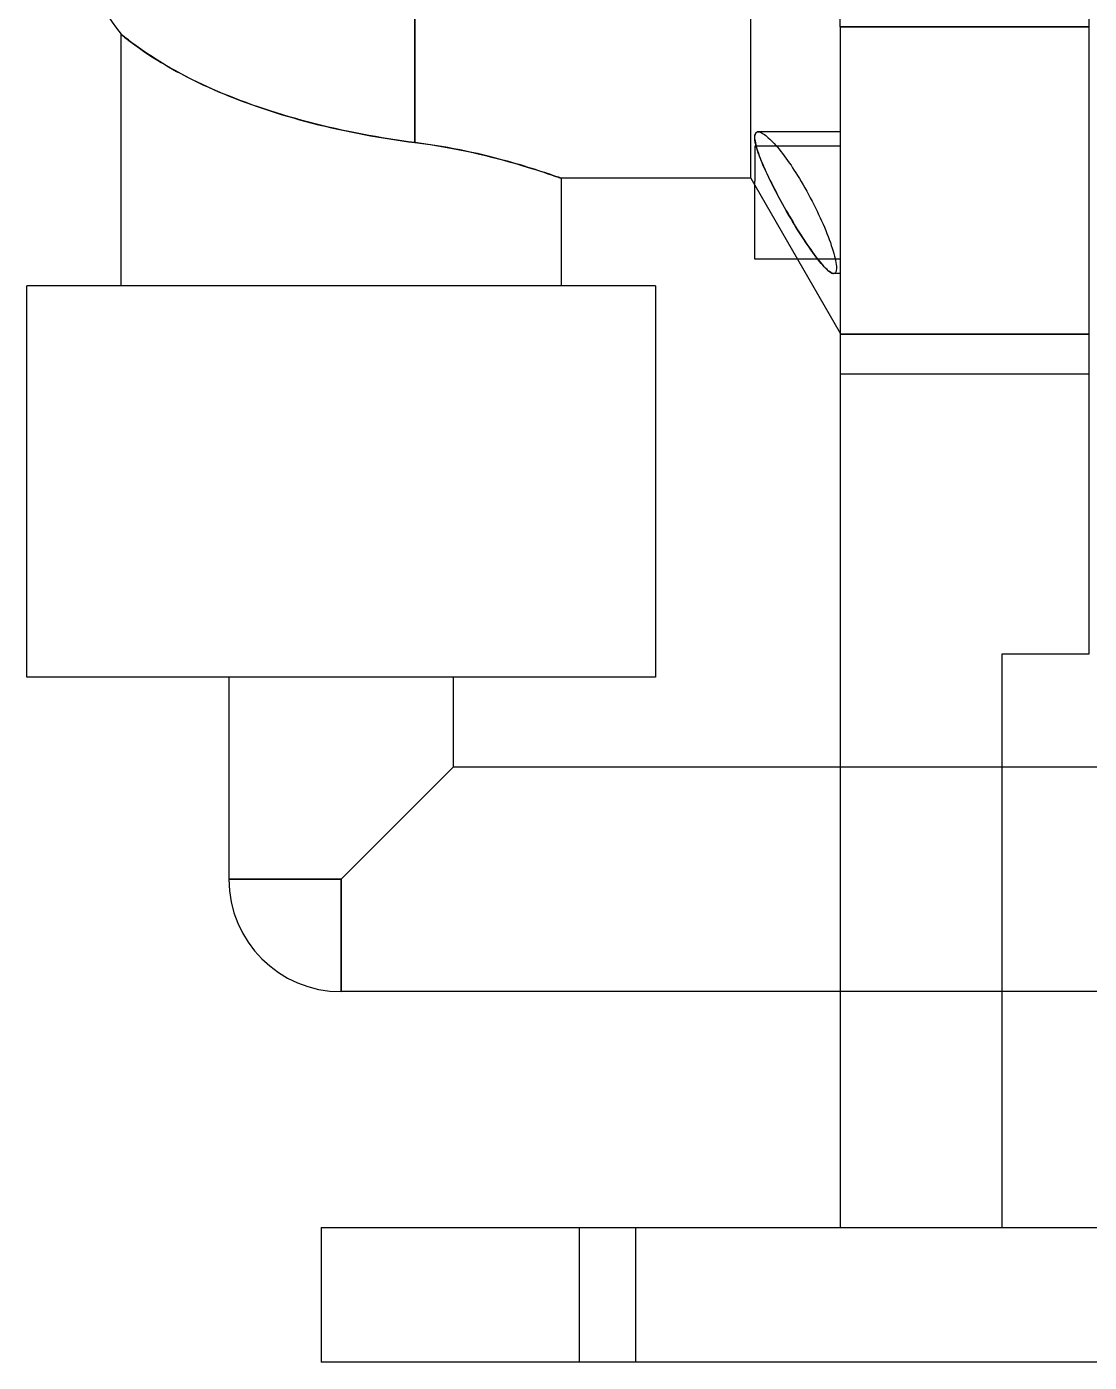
# Model space of a CAD drawing. Header units: millimetres. Extents: x -82 to 282, y 0 to 465.
# Drawn here: x -78.1 to 72.1, y 0 to 188.7 of the extents above; entities that cross this region are included whole.
import ezdxf

# ---------------------------------------------------------------- set-up
doc = ezdxf.new("R2010")
doc.units = ezdxf.units.MM
doc.layers.add('MAIN-1', color=7, linetype='Continuous')
doc.layers.add('MAIN-2', color=7, linetype='Continuous')

msp = doc.modelspace()

# ---------------------------------------------------------------- linework, layer by layer
at = {"layer": 'MAIN-1'}
for p, q in [((36.87, 188.75), (36.87, 369.89)), ((72.07, 188.75), (72.07, 369.89)), ((24.24, 167.32), (24.24, 342.26)), ((-23.27, 337.2), (-23.27, 172.38)), ((-64.77, 187.69), (-64.79, 187.7)), ((-64.79, 152.12), (-64.79, 187.7)), ((-64.73, 187.65), (-64.77, 187.69)), ((-64.67, 187.6), (-64.73, 187.65)), ((-64.58, 187.53), (-64.67, 187.6)), ((-64.46, 187.43), (-64.58, 187.53)), ((-64.32, 187.32), (-64.46, 187.43)), ((-64.15, 187.18), (-64.32, 187.32)), ((-63.96, 187.03), (-64.15, 187.18)), ((-63.75, 186.87), (-63.96, 187.03)), ((-63.51, 186.68), (-63.75, 186.87)), ((72.07, 188.75), (36.87, 188.75)), ((36.87, 188.75), (36.87, 19.05)), ((72.07, 100.11), (72.07, 188.75)), ((-63.25, 186.49), (-63.51, 186.68)), ((-62.97, 186.27), (-63.25, 186.49)), ((-62.67, 186.05), (-62.97, 186.27)), ((-62.34, 185.81), (-62.67, 186.05)), ((-61.99, 185.57), (-62.34, 185.81)), ((-61.62, 185.31), (-61.99, 185.57)), ((-61.22, 185.04), (-61.62, 185.31)), ((-60.8, 184.76), (-61.22, 185.04)), ((-60.35, 184.47), (-60.8, 184.76)), ((-59.89, 184.17), (-60.35, 184.47)), ((-59.4, 183.87), (-59.89, 184.17)), ((-58.89, 183.55), (-59.4, 183.87)), ((-58.35, 183.24), (-58.89, 183.55)), ((-57.79, 182.91), (-58.35, 183.24)), ((-57.21, 182.59), (-57.79, 182.91)), ((-56.61, 182.26), (-57.21, 182.59)), ((-55.98, 181.92), (-56.61, 182.26)), ((-55.34, 181.59), (-55.98, 181.92)), ((-54.67, 181.26), (-55.34, 181.59)), ((-53.99, 180.92), (-54.67, 181.26)), ((-53.29, 180.59), (-53.99, 180.92)), ((-52.58, 180.26), (-53.29, 180.59)), ((-51.84, 179.93), (-52.58, 180.26)), ((-51.09, 179.6), (-51.84, 179.93)), ((-50.33, 179.28), (-51.09, 179.6)), ((-49.55, 178.96), (-50.33, 179.28)), ((-48.75, 178.64), (-49.55, 178.96)), ((-47.94, 178.33), (-48.75, 178.64)), ((-47.11, 178.02), (-47.94, 178.33)), ((-46.28, 177.72), (-47.11, 178.02)), ((-45.42, 177.42), (-46.28, 177.72)), ((-44.56, 177.12), (-45.42, 177.42)), ((-43.69, 176.84), (-44.56, 177.12)), ((-42.8, 176.56), (-43.69, 176.84)), ((-41.91, 176.28), (-42.8, 176.56)), ((-41.01, 176.02), (-41.91, 176.28)), ((-40.1, 175.76), (-41.01, 176.02)), ((-39.19, 175.5), (-40.1, 175.76)), ((-38.26, 175.26), (-39.19, 175.5)), ((-37.33, 175.02), (-38.26, 175.26)), ((-36.4, 174.79), (-37.33, 175.02)), ((-35.46, 174.56), (-36.4, 174.79)), ((-34.51, 174.34), (-35.46, 174.56)), ((-33.56, 174.14), (-34.51, 174.34)), ((-32.61, 173.93), (-33.56, 174.14)), ((-31.67, 173.74), (-32.61, 173.93)), ((-30.72, 173.56), (-31.67, 173.74)), ((24.83, 173.52), (24.89, 173.65)), ((24.89, 173.65), (24.96, 173.75)), ((24.96, 173.75), (25.04, 173.82)), ((25.04, 173.82), (25.15, 173.87)), ((25.15, 173.87), (25.27, 173.88)), ((25.27, 173.88), (25.39, 173.87)), ((25.39, 173.87), (25.53, 173.83)), ((25.53, 173.83), (25.67, 173.78)), ((25.67, 173.78), (25.83, 173.7)), ((25.83, 173.7), (25.99, 173.61)), ((-29.77, 173.38), (-30.72, 173.56)), ((-28.83, 173.22), (-29.77, 173.38)), ((-27.89, 173.06), (-28.83, 173.22)), ((-26.96, 172.91), (-27.89, 173.06)), ((-26.03, 172.76), (-26.96, 172.91)), ((-25.1, 172.63), (-26.03, 172.76)), ((-24.18, 172.5), (-25.1, 172.63)), ((-23.27, 172.38), (-24.18, 172.5)), ((-22.31, 172.26), (-23.27, 172.38)), ((-21.36, 172.12), (-22.31, 172.26)), ((-20.43, 171.98), (-21.36, 172.12)), ((-19.51, 171.83), (-20.43, 171.98)), ((-18.61, 171.67), (-19.51, 171.83)), ((24.8, 173.37), (24.83, 173.52)), ((24.8, 172.82), (24.8, 173.37)), ((24.81, 172.68), (24.8, 172.82)), ((24.8, 171.88), (24.8, 166.94)), ((27.84, 171.88), (24.8, 171.88)), ((24.84, 172.54), (24.81, 172.68)), ((24.86, 172.39), (24.84, 172.54)), ((24.9, 172.22), (24.86, 172.39)), ((24.94, 172.06), (24.9, 172.22)), ((24.98, 171.88), (24.94, 172.06)), ((25.99, 173.61), (26.16, 173.5)), ((26.16, 173.5), (26.33, 173.37)), ((26.33, 173.37), (26.51, 173.22)), ((26.51, 173.22), (26.7, 173.06)), ((26.7, 173.06), (26.9, 172.87)), ((26.9, 172.87), (27.11, 172.67)), ((27.11, 172.67), (27.32, 172.45)), ((27.32, 172.45), (27.54, 172.22)), ((27.54, 172.22), (27.76, 171.97)), ((27.76, 171.97), (27.99, 171.71)), ((-17.73, 171.5), (-18.61, 171.67)), ((-16.87, 171.33), (-17.73, 171.5)), ((-16.03, 171.16), (-16.87, 171.33)), ((-15.21, 170.98), (-16.03, 171.16)), ((-14.42, 170.81), (-15.21, 170.98)), ((-13.65, 170.63), (-14.42, 170.81)), ((-12.9, 170.45), (-13.65, 170.63)), ((-12.19, 170.27), (-12.9, 170.45)), ((-11.5, 170.09), (-12.19, 170.27)), ((-10.84, 169.91), (-11.5, 170.09)), ((-10.18, 169.74), (-10.84, 169.91)), ((27.99, 171.71), (28.23, 171.43)), ((28.23, 171.43), (28.46, 171.13)), ((28.46, 171.13), (28.7, 170.83)), ((28.7, 170.83), (28.94, 170.51)), ((28.94, 170.51), (29.19, 170.18)), ((29.19, 170.18), (29.43, 169.85)), ((-9.55, 169.56), (-10.18, 169.74)), ((-8.94, 169.38), (-9.55, 169.56)), ((-8.34, 169.21), (-8.94, 169.38)), ((-7.77, 169.04), (-8.34, 169.21)), ((-7.22, 168.87), (-7.77, 169.04)), ((-6.7, 168.71), (-7.22, 168.87)), ((-6.21, 168.55), (-6.7, 168.71)), ((-5.74, 168.4), (-6.21, 168.55)), ((-5.3, 168.26), (-5.74, 168.4)), ((-4.9, 168.13), (-5.3, 168.26)), ((-4.52, 168), (-4.9, 168.13)), ((-4.18, 167.89), (-4.52, 168)), ((29.43, 169.85), (29.67, 169.5)), ((29.67, 169.5), (29.91, 169.16)), ((29.91, 169.16), (30.14, 168.81)), ((30.14, 168.81), (30.38, 168.45)), ((30.38, 168.45), (30.61, 168.08)), ((30.61, 168.08), (30.85, 167.71)), ((-3.87, 167.78), (-4.18, 167.89)), ((-3.6, 167.69), (-3.87, 167.78)), ((-3.35, 167.6), (-3.6, 167.69)), ((-3.14, 167.53), (-3.35, 167.6)), ((-2.96, 167.47), (-3.14, 167.53)), ((-2.82, 167.42), (-2.96, 167.47)), ((-2.7, 167.38), (-2.82, 167.42)), ((-2.62, 167.35), (-2.7, 167.38)), ((-2.57, 167.33), (-2.62, 167.35)), ((-2.56, 167.32), (-2.57, 167.33)), ((-2.56, 167.32), (-2.56, 152.12)), ((24.24, 167.32), (-2.56, 167.32)), ((24.24, 167.32), (24.8, 166.36)), ((24.8, 155.88), (24.8, 166.94)), ((30.85, 167.71), (31.11, 167.29)), ((31.11, 167.29), (31.36, 166.85)), ((31.36, 166.85), (31.62, 166.41)), ((31.62, 166.41), (31.88, 165.96)), ((31.88, 165.96), (32.14, 165.51)), ((32.14, 165.51), (32.39, 165.04)), ((32.39, 165.04), (32.64, 164.57)), ((32.64, 164.57), (32.89, 164.1)), ((32.89, 164.1), (33.13, 163.63)), ((33.13, 163.63), (33.37, 163.16)), ((33.37, 163.16), (33.6, 162.69)), ((33.6, 162.69), (33.82, 162.22)), ((33.82, 162.22), (34.03, 161.76)), ((34.03, 161.76), (34.24, 161.3)), ((34.24, 161.3), (34.44, 160.85)), ((34.44, 160.85), (34.63, 160.41)), ((34.63, 160.41), (34.81, 159.97)), ((34.81, 159.97), (34.98, 159.53)), ((34.98, 159.53), (35.15, 159.1)), ((35.15, 159.1), (35.31, 158.67)), ((35.31, 158.67), (35.47, 158.25)), ((35.47, 158.25), (35.61, 157.84)), ((35.61, 157.84), (35.74, 157.44)), ((35.74, 157.44), (35.86, 157.05)), ((35.86, 157.05), (35.96, 156.69)), ((35.96, 156.69), (36.06, 156.34)), ((36.16, 155.88), (24.8, 155.88)), ((30.85, 155.88), (36.87, 145.45)), ((33.94, 155.58), (33.7, 155.88)), ((34.17, 155.3), (33.94, 155.58)), ((34.39, 155.05), (34.17, 155.3)), ((34.6, 154.82), (34.39, 155.05)), ((34.8, 154.61), (34.6, 154.82)), ((36.06, 156.34), (36.13, 156.01)), ((36.13, 156.01), (36.2, 155.7)), ((36.2, 155.7), (36.25, 155.42)), ((36.25, 155.42), (36.29, 155.16)), ((36.29, 155.16), (36.32, 154.92)), ((36.32, 154.92), (36.33, 154.7)), ((35, 154.43), (34.8, 154.61)), ((35.18, 154.27), (35, 154.43)), ((35.36, 154.13), (35.18, 154.27)), ((35.52, 154.02), (35.36, 154.13)), ((35.67, 153.94), (35.52, 154.02)), ((35.81, 153.89), (35.67, 153.94)), ((35.93, 153.88), (35.81, 153.89)), ((36.03, 153.89), (35.93, 153.88)), ((36.11, 153.93), (36.03, 153.89)), ((36.18, 154), (36.11, 153.93)), ((36.24, 154.09), (36.18, 154)), ((36.28, 154.21), (36.24, 154.09)), ((36.31, 154.35), (36.28, 154.21)), ((36.33, 154.52), (36.31, 154.35)), ((36.33, 154.7), (36.33, 154.52)), ((10.78, 152.12), (-78.12, 152.12)), ((-78.12, 96.84), (-78.12, 152.12)), ((10.78, 152.12), (10.78, 96.84)), ((59.75, 100.11), (72.07, 100.11)), ((59.75, 19.05), (59.75, 100.11)), ((10.78, 96.84), (-78.12, 96.84)), ((-49.55, 96.84), (-49.55, 68.26)), ((-17.8, 84.14), (-17.8, 96.84)), ((-17.8, 84.14), (-33.67, 68.26)), ((-17.8, 84.14), (36.87, 84.14)), ((59.75, 84.14), (82.26, 84.14)), ((-33.67, 68.26), (-49.55, 68.26)), ((-33.67, 68.26), (-33.67, 52.39)), ((36.87, 52.39), (-33.67, 52.39)), ((82.26, 52.39), (59.75, 52.39)), ((-36.51, 19.05), (36.87, 19.05)), ((-36.51, 19.05), (-36.51, 0)), ((36.87, 19.05), (59.75, 19.05)), ((59.75, 19.05), (140.27, 19.05)), ((236.54, 0), (-36.51, 0))]:
    msp.add_line(p, q, dxfattribs=at)
for centre, radius, start, end in [((-23.27, 219.81), 52.48, 199.4712, 217.7181), ((-33.67, 68.26), 15.88, 180, 270)]:
    msp.add_arc(centre, radius, start, end, dxfattribs=at)
at = {"layer": 'MAIN-2'}
for p, q in [((24.24, 167.32), (24.24, 342.26)), ((-23.27, 172.38), (-23.27, 337.2)), ((-64.79, 187.7), (-64.77, 187.69)), ((-64.77, 187.69), (-64.73, 187.65)), ((-64.73, 187.65), (-64.66, 187.59)), ((-64.66, 187.59), (-64.56, 187.51)), ((-64.56, 187.51), (-64.44, 187.41)), ((-64.44, 187.41), (-64.29, 187.29)), ((-64.29, 187.29), (-64.11, 187.15)), ((-64.11, 187.15), (-63.91, 186.99)), ((-63.91, 186.99), (-63.68, 186.81)), ((36.87, 188.75), (72.07, 188.75)), ((-63.68, 186.81), (-63.43, 186.62)), ((-63.43, 186.62), (-63.15, 186.41)), ((-63.15, 186.41), (-62.85, 186.18)), ((-62.85, 186.18), (-62.52, 185.95)), ((-62.52, 185.95), (-62.17, 185.7)), ((-62.17, 185.7), (-61.8, 185.44)), ((-61.8, 185.44), (-61.41, 185.17)), ((-61.41, 185.17), (-61, 184.89)), ((-61, 184.89), (-60.56, 184.6)), ((-60.56, 184.6), (-60.1, 184.31)), ((-60.1, 184.31), (-59.62, 184)), ((-59.62, 184), (-59.13, 183.7)), ((-59.13, 183.7), (-58.61, 183.39)), ((-58.61, 183.39), (-58.07, 183.07)), ((-58.07, 183.07), (-57.52, 182.76)), ((-57.52, 182.76), (-56.94, 182.44)), ((-56.94, 182.44), (-56.35, 182.12)), ((-56.35, 182.12), (-55.74, 181.8)), ((-55.74, 181.8), (-55.11, 181.47)), ((-55.11, 181.47), (-54.47, 181.15)), ((-54.47, 181.15), (-53.8, 180.83)), ((-53.8, 180.83), (-53.12, 180.51)), ((-53.12, 180.51), (-52.43, 180.19)), ((-52.43, 180.19), (-51.72, 179.87)), ((-51.72, 179.87), (-50.99, 179.56)), ((-50.99, 179.56), (-50.25, 179.25)), ((-50.25, 179.25), (-49.5, 178.94)), ((-49.5, 178.94), (-48.73, 178.63)), ((-48.73, 178.63), (-47.95, 178.33)), ((-47.95, 178.33), (-47.15, 178.03)), ((-47.15, 178.03), (-46.35, 177.74)), ((-46.35, 177.74), (-45.53, 177.45)), ((-45.53, 177.45), (-44.7, 177.17)), ((-44.7, 177.17), (-43.86, 176.89)), ((-43.86, 176.89), (-43.02, 176.62)), ((-43.02, 176.62), (-42.16, 176.36)), ((-42.16, 176.36), (-41.29, 176.1)), ((-41.29, 176.1), (-40.42, 175.85)), ((-40.42, 175.85), (-39.54, 175.6)), ((-39.54, 175.6), (-38.65, 175.36)), ((-38.65, 175.36), (-37.76, 175.12)), ((-37.76, 175.12), (-36.86, 174.9)), ((-36.86, 174.9), (-35.95, 174.68)), ((-35.95, 174.68), (-35.04, 174.46)), ((-35.04, 174.46), (-34.13, 174.26)), ((-34.13, 174.26), (-33.21, 174.06)), ((-33.21, 174.06), (-32.3, 173.87)), ((-32.3, 173.87), (-31.38, 173.69)), ((-31.38, 173.69), (-30.47, 173.51)), ((24.88, 173.65), (24.83, 173.52)), ((24.95, 173.75), (24.88, 173.65)), ((25.04, 173.82), (24.95, 173.75)), ((25.15, 173.87), (25.04, 173.82)), ((25.27, 173.88), (25.15, 173.87)), ((36.87, 173.88), (25.27, 173.88)), ((36.87, 173.88), (25.27, 173.88)), ((36.87, 173.88), (36.87, 167.71)), ((-30.47, 173.51), (-29.55, 173.34)), ((-29.55, 173.34), (-28.64, 173.18)), ((-28.64, 173.18), (-27.73, 173.03)), ((-27.73, 173.03), (-26.83, 172.89)), ((-26.83, 172.89), (-25.93, 172.75)), ((-25.93, 172.75), (-25.04, 172.62)), ((-25.04, 172.62), (-24.15, 172.5)), ((-24.15, 172.5), (-23.27, 172.38)), ((-23.27, 172.38), (-22.17, 172.24)), ((-22.17, 172.24), (-21.08, 172.08)), ((-21.08, 172.08), (-20.01, 171.91)), ((-20.01, 171.91), (-18.96, 171.73)), ((24.83, 173.52), (24.8, 173.37)), ((24.8, 172.82), (24.83, 172.6)), ((24.83, 172.6), (24.87, 172.35)), ((24.87, 172.35), (24.93, 172.09)), ((24.93, 172.09), (25, 171.81)), ((25.07, 171.58), (24.98, 171.88)), ((25, 171.81), (25.09, 171.51)), ((36.87, 171.88), (27.84, 171.88)), ((-18.96, 171.73), (-17.94, 171.54)), ((-17.94, 171.54), (-16.95, 171.35)), ((-16.95, 171.35), (-15.98, 171.15)), ((-15.98, 171.15), (-15.04, 170.95)), ((-15.04, 170.95), (-14.13, 170.74)), ((-14.13, 170.74), (-13.26, 170.53)), ((-13.26, 170.53), (-12.43, 170.33)), ((-12.43, 170.33), (-11.63, 170.12)), ((-11.63, 170.12), (-10.86, 169.92)), ((-10.86, 169.92), (-10.11, 169.71)), ((25.16, 171.27), (25.07, 171.58)), ((25.09, 171.51), (25.19, 171.19)), ((25.27, 170.93), (25.16, 171.27)), ((25.19, 171.19), (25.3, 170.86)), ((25.4, 170.59), (25.27, 170.93)), ((25.3, 170.86), (25.43, 170.51)), ((25.53, 170.23), (25.4, 170.59)), ((25.43, 170.51), (25.56, 170.15)), ((25.68, 169.86), (25.53, 170.23)), ((25.56, 170.15), (25.71, 169.79)), ((-10.11, 169.71), (-9.38, 169.51)), ((-9.38, 169.51), (-8.68, 169.31)), ((-8.68, 169.31), (-8.01, 169.11)), ((-8.01, 169.11), (-7.37, 168.92)), ((-7.37, 168.92), (-6.76, 168.73)), ((-6.76, 168.73), (-6.19, 168.55)), ((-6.19, 168.55), (-5.66, 168.38)), ((-5.66, 168.38), (-5.16, 168.22)), ((-5.16, 168.22), (-4.71, 168.07)), ((-4.71, 168.07), (-4.3, 167.93)), ((25.83, 169.49), (25.68, 169.86)), ((25.71, 169.79), (25.86, 169.42)), ((25.99, 169.11), (25.83, 169.49)), ((25.86, 169.42), (26.02, 169.04)), ((26.16, 168.73), (25.99, 169.11)), ((26.02, 169.04), (26.19, 168.66)), ((26.33, 168.34), (26.16, 168.73)), ((26.19, 168.66), (26.36, 168.28)), ((26.52, 167.95), (26.33, 168.34)), ((26.36, 168.28), (26.54, 167.89)), ((-4.3, 167.93), (-3.93, 167.8)), ((-3.93, 167.8), (-3.61, 167.69)), ((-3.61, 167.69), (-3.33, 167.6)), ((-3.33, 167.6), (-3.09, 167.51)), ((-3.09, 167.51), (-2.9, 167.45)), ((-2.9, 167.45), (-2.75, 167.39)), ((-2.75, 167.39), (-2.64, 167.35)), ((-2.64, 167.35), (-2.58, 167.33)), ((-2.58, 167.33), (-2.56, 167.32)), ((24.8, 166.36), (30.85, 155.88)), ((26.71, 167.55), (26.52, 167.95)), ((26.54, 167.89), (26.73, 167.49)), ((26.9, 167.14), (26.71, 167.55)), ((26.73, 167.49), (26.93, 167.08)), ((27.11, 166.72), (26.9, 167.14)), ((26.93, 167.08), (27.14, 166.67)), ((27.32, 166.3), (27.11, 166.72)), ((27.14, 166.67), (27.35, 166.25)), ((27.54, 165.87), (27.32, 166.3)), ((27.35, 166.25), (27.57, 165.82)), ((36.87, 167.71), (36.87, 153.88)), ((27.77, 165.44), (27.54, 165.87)), ((27.57, 165.82), (27.79, 165.39)), ((28, 165), (27.77, 165.44)), ((27.79, 165.39), (28.02, 164.96)), ((28.23, 164.57), (28, 165)), ((28.02, 164.96), (28.25, 164.53)), ((28.47, 164.13), (28.23, 164.57)), ((28.25, 164.53), (28.49, 164.1)), ((28.71, 163.7), (28.47, 164.13)), ((28.49, 164.1), (28.72, 163.67)), ((28.95, 163.27), (28.71, 163.7)), ((28.72, 163.67), (28.96, 163.24)), ((29.19, 162.84), (28.95, 163.27)), ((28.96, 163.24), (29.2, 162.82)), ((29.43, 162.42), (29.19, 162.84)), ((29.2, 162.82), (29.44, 162.4)), ((29.67, 162.01), (29.43, 162.42)), ((29.44, 162.4), (29.68, 161.99)), ((29.91, 161.6), (29.67, 162.01)), ((29.68, 161.99), (29.92, 161.59)), ((30.14, 161.21), (29.91, 161.6)), ((29.92, 161.59), (30.15, 161.2)), ((30.38, 160.82), (30.14, 161.21)), ((30.15, 161.2), (30.38, 160.81)), ((30.61, 160.44), (30.38, 160.82)), ((30.38, 160.81), (30.61, 160.43)), ((30.85, 160.05), (30.61, 160.44)), ((30.61, 160.43), (30.85, 160.05)), ((30.85, 160.05), (31.11, 159.63)), ((31.12, 159.62), (30.85, 160.05)), ((31.11, 159.63), (31.38, 159.21)), ((31.39, 159.2), (31.12, 159.62)), ((31.38, 159.21), (31.65, 158.8)), ((31.66, 158.78), (31.39, 159.2)), ((31.65, 158.8), (31.91, 158.39)), ((31.93, 158.37), (31.66, 158.78)), ((31.91, 158.39), (32.17, 158)), ((32.19, 157.97), (31.93, 158.37)), ((32.17, 158), (32.44, 157.62)), ((32.46, 157.58), (32.19, 157.97)), ((32.44, 157.62), (32.69, 157.25)), ((32.72, 157.21), (32.46, 157.58)), ((32.69, 157.25), (32.94, 156.89)), ((32.98, 156.85), (32.72, 157.21)), ((32.94, 156.89), (33.19, 156.55)), ((33.22, 156.51), (32.98, 156.85)), ((33.19, 156.55), (33.43, 156.23)), ((33.47, 156.18), (33.22, 156.51)), ((33.43, 156.23), (33.67, 155.93)), ((33.7, 155.88), (33.47, 156.18)), ((33.67, 155.93), (33.89, 155.64)), ((33.89, 155.64), (34.11, 155.38)), ((34.11, 155.38), (34.32, 155.13)), ((34.32, 155.13), (34.52, 154.91)), ((34.52, 154.91), (34.71, 154.71)), ((36.87, 155.88), (36.16, 155.88)), ((34.71, 154.71), (34.89, 154.52)), ((34.89, 154.52), (35.07, 154.36)), ((35.07, 154.36), (35.24, 154.22)), ((35.24, 154.22), (35.4, 154.1)), ((35.4, 154.1), (35.55, 154)), ((35.55, 154), (35.69, 153.93)), ((35.69, 153.93), (35.82, 153.89)), ((35.82, 153.89), (35.93, 153.88)), ((36.87, 153.88), (35.93, 153.88)), ((36.87, 153.88), (35.93, 153.88)), ((72.07, 145.3), (36.87, 145.3)), ((36.87, 145.3), (72.07, 145.3)), ((36.87, 139.7), (72.07, 139.7)), ((59.75, 100.11), (59.75, 100.11)), ((59.75, 100.11), (59.75, 100.11)), ((72.07, 100.11), (72.07, 100.11)), ((72.07, 100.11), (72.07, 100.11)), ((-17.8, 84.14), (-33.67, 68.26)), ((36.87, 84.14), (59.75, 84.14)), ((-49.55, 68.26), (-33.67, 68.26)), ((-33.67, 52.39), (-33.67, 68.26)), ((59.75, 52.39), (36.87, 52.39)), ((-36.51, 19.05), (-36.51, 19.05)), ((-36.51, 19.05), (-36.51, 19.05)), ((-36.51, 19.05), (-36.51, 19.05)), ((0, 0), (0, 19.05)), ((0, 0), (0, 19.05)), ((0, 0), (0, 19.05)), ((0, 0), (0, 19.05)), ((7.94, 19.05), (7.94, 0)), ((7.94, 19.05), (7.94, 0)), ((36.87, 19.05), (36.87, 19.05)), ((36.87, 19.05), (36.87, 19.05)), ((36.87, 19.05), (59.75, 19.05)), ((36.87, 19.05), (59.75, 19.05)), ((59.75, 19.05), (59.75, 19.05)), ((59.75, 19.05), (59.75, 19.05)), ((-36.51, 0), (-36.51, 0)), ((-36.51, 0), (-36.51, 0)), ((-36.51, 0), (-36.51, 0))]:
    msp.add_line(p, q, dxfattribs=at)

doc.saveas('drawing.dxf')
